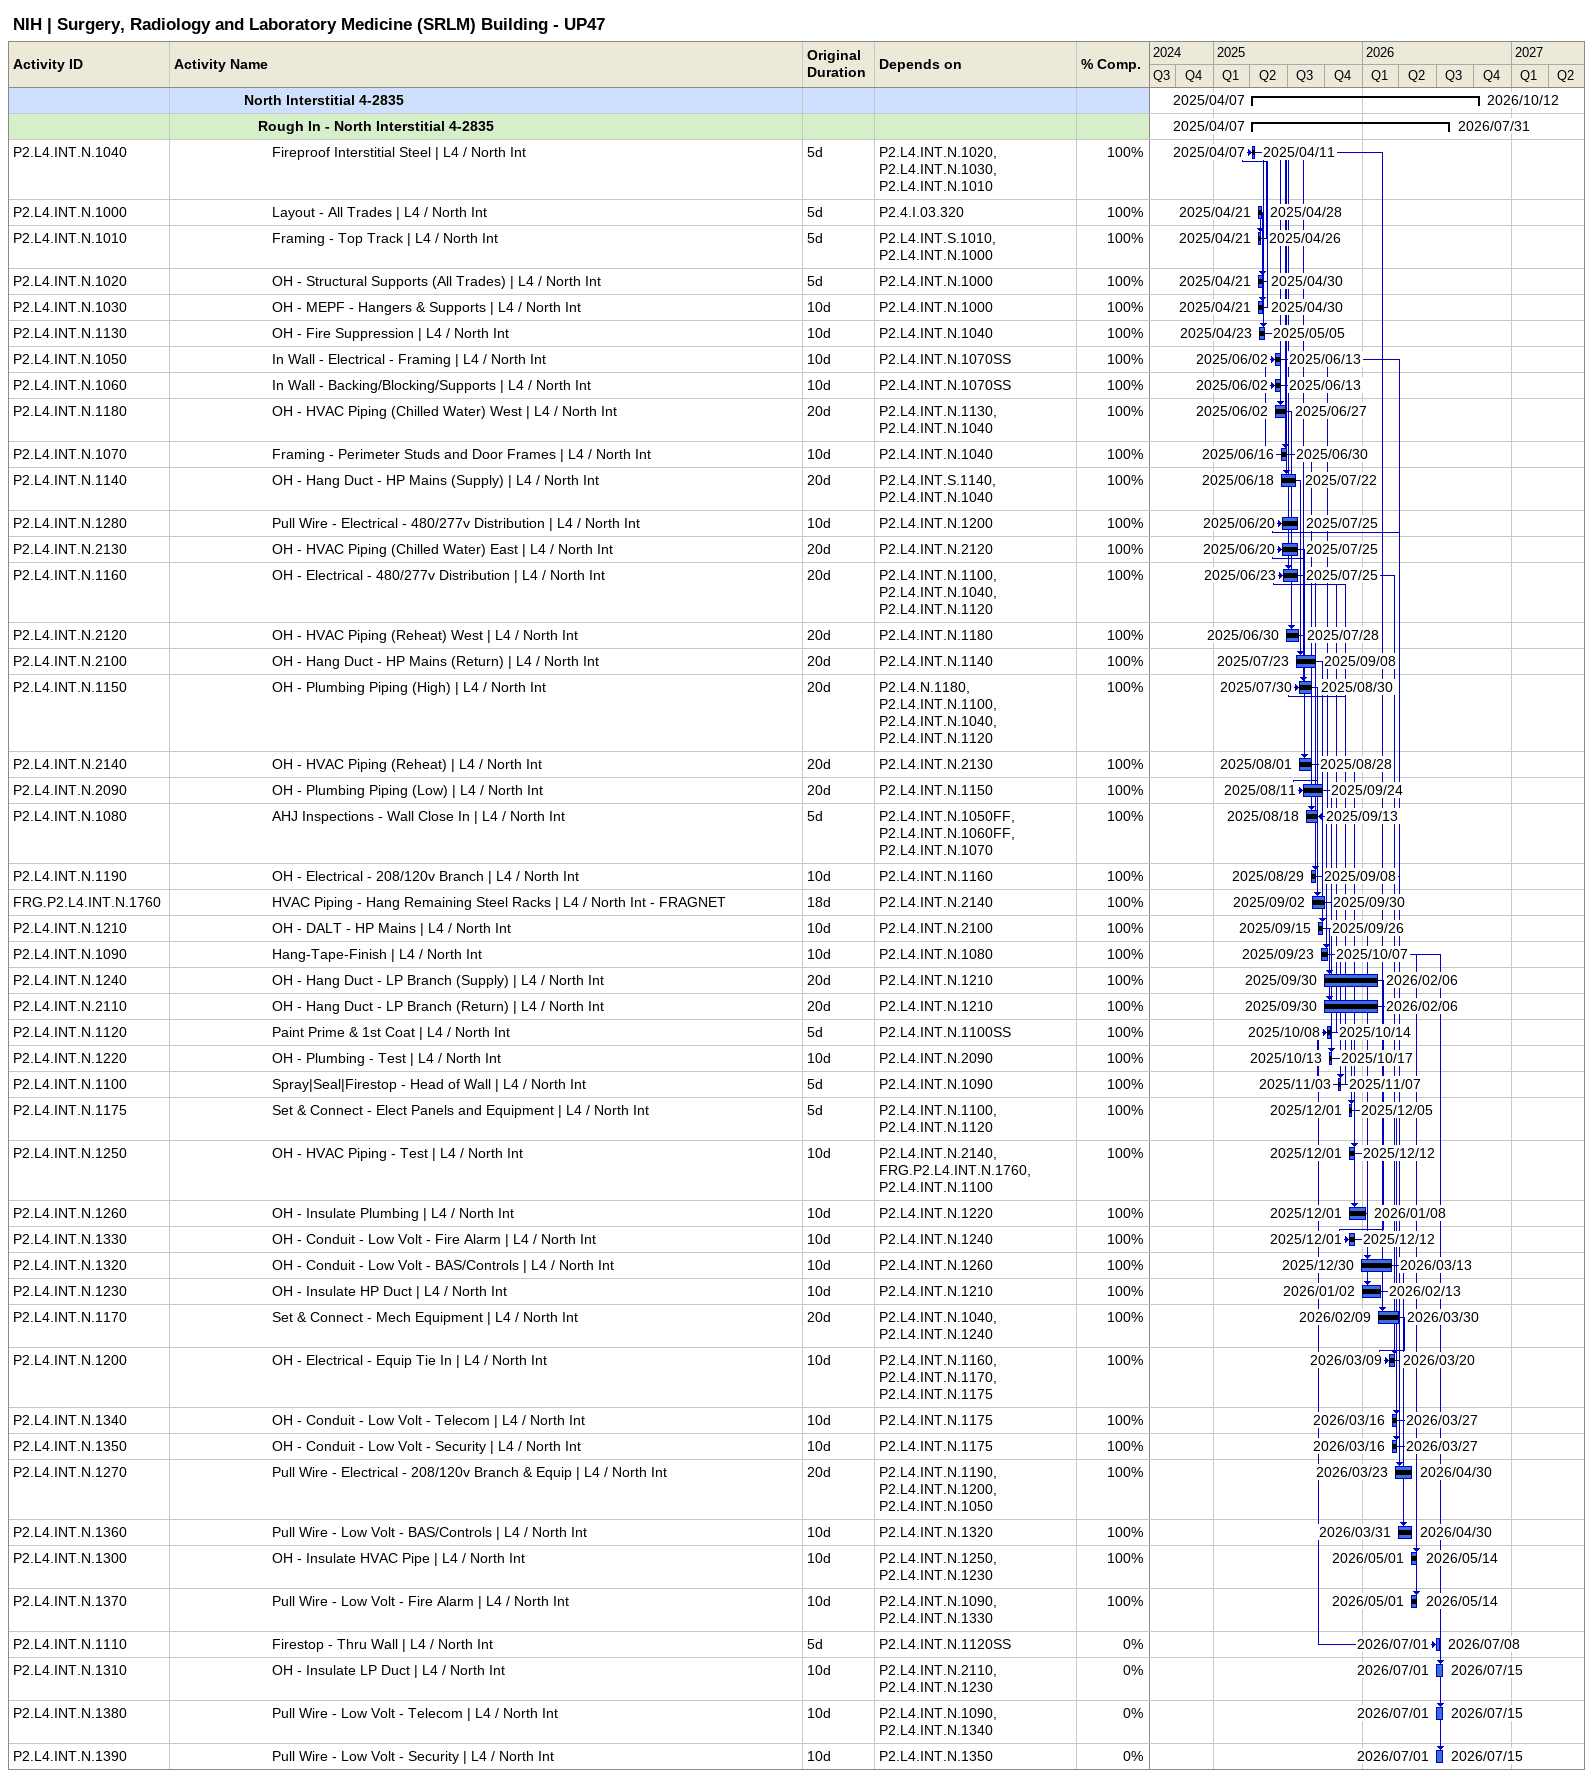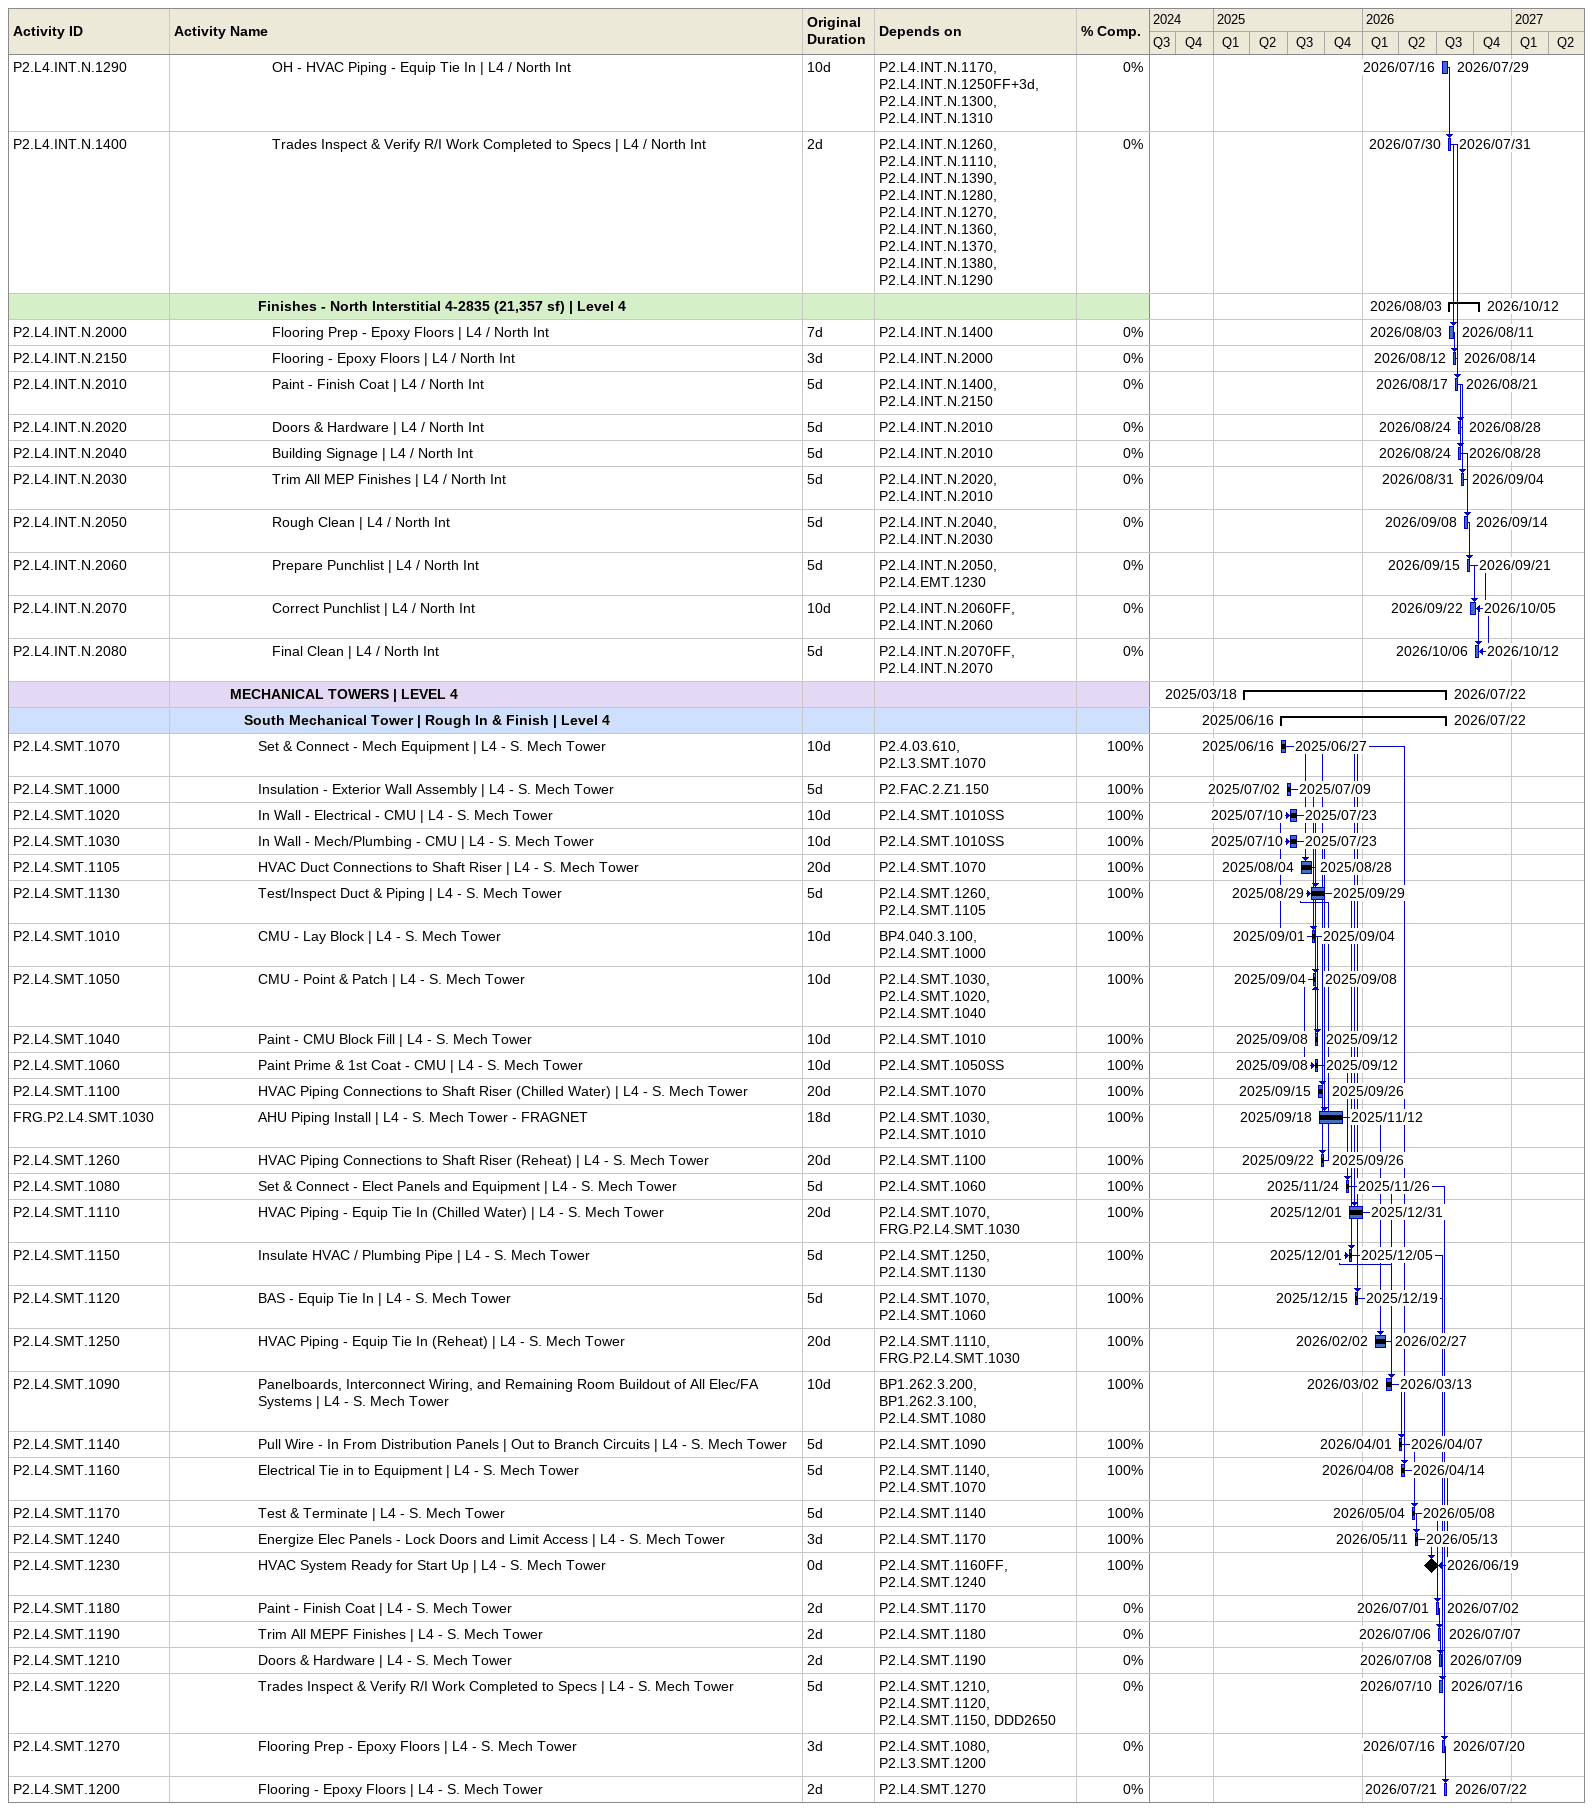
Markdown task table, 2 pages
NIH | Surgery, Radiology and Laboratory Medicine (SRLM) Building - UP47

| ID | Level | Task | Original duration | Start | Finish | Predecessors | % complete |
|---|---|---|---|---|---|---|---|
|  | 6 | **North Interstitial 4-2835** |  | 2025-04-07 | 2026-10-12 |  |  |
|  | 7 | **Rough In - North Interstitial 4-2835** |  | 2025-04-07 | 2026-07-31 |  |  |
| P2.L4.INT.N.1040 | 8 | Fireproof Interstitial Steel \| L4 / North Int | 5d | 2025-04-07 | 2025-04-11 | P2.L4.INT.N.1020, P2.L4.INT.N.1030, P2.L4.INT.N.1010 | 100 |
| P2.L4.INT.N.1000 | 8 | Layout - All Trades \| L4 / North Int | 5d | 2025-04-21 | 2025-04-28 | P2.4.I.03.320 | 100 |
| P2.L4.INT.N.1010 | 8 | Framing - Top Track \| L4 / North Int | 5d | 2025-04-21 | 2025-04-26 | P2.L4.INT.S.1010, P2.L4.INT.N.1000 | 100 |
| P2.L4.INT.N.1020 | 8 | OH - Structural Supports (All Trades) \| L4 / North Int | 5d | 2025-04-21 | 2025-04-30 | P2.L4.INT.N.1000 | 100 |
| P2.L4.INT.N.1030 | 8 | OH - MEPF - Hangers & Supports \| L4 / North Int | 10d | 2025-04-21 | 2025-04-30 | P2.L4.INT.N.1000 | 100 |
| P2.L4.INT.N.1130 | 8 | OH - Fire Suppression \| L4 / North Int | 10d | 2025-04-23 | 2025-05-05 | P2.L4.INT.N.1040 | 100 |
| P2.L4.INT.N.1050 | 8 | In Wall - Electrical - Framing \| L4 / North Int | 10d | 2025-06-02 | 2025-06-13 | P2.L4.INT.N.1070SS | 100 |
| P2.L4.INT.N.1060 | 8 | In Wall - Backing/Blocking/Supports \| L4 / North Int | 10d | 2025-06-02 | 2025-06-13 | P2.L4.INT.N.1070SS | 100 |
| P2.L4.INT.N.1180 | 8 | OH - HVAC Piping (Chilled Water) West \| L4 / North Int | 20d | 2025-06-02 | 2025-06-27 | P2.L4.INT.N.1130, P2.L4.INT.N.1040 | 100 |
| P2.L4.INT.N.1070 | 8 | Framing - Perimeter Studs and Door Frames \| L4 / North Int | 10d | 2025-06-16 | 2025-06-30 | P2.L4.INT.N.1040 | 100 |
| P2.L4.INT.N.1140 | 8 | OH - Hang Duct - HP Mains (Supply) \| L4 / North Int | 20d | 2025-06-18 | 2025-07-22 | P2.L4.INT.S.1140, P2.L4.INT.N.1040 | 100 |
| P2.L4.INT.N.1280 | 8 | Pull Wire - Electrical - 480/277v Distribution \| L4 / North Int | 10d | 2025-06-20 | 2025-07-25 | P2.L4.INT.N.1200 | 100 |
| P2.L4.INT.N.2130 | 8 | OH - HVAC Piping (Chilled Water) East \| L4 / North Int | 20d | 2025-06-20 | 2025-07-25 | P2.L4.INT.N.2120 | 100 |
| P2.L4.INT.N.1160 | 8 | OH - Electrical - 480/277v Distribution \| L4 / North Int | 20d | 2025-06-23 | 2025-07-25 | P2.L4.INT.N.1100, P2.L4.INT.N.1040, P2.L4.INT.N.1120 | 100 |
| P2.L4.INT.N.2120 | 8 | OH - HVAC Piping (Reheat) West \| L4 / North Int | 20d | 2025-06-30 | 2025-07-28 | P2.L4.INT.N.1180 | 100 |
| P2.L4.INT.N.2100 | 8 | OH - Hang Duct - HP Mains (Return) \| L4 / North Int | 20d | 2025-07-23 | 2025-09-08 | P2.L4.INT.N.1140 | 100 |
| P2.L4.INT.N.1150 | 8 | OH - Plumbing Piping (High) \| L4 / North Int | 20d | 2025-07-30 | 2025-08-30 | P2.L4.N.1180, P2.L4.INT.N.1100, P2.L4.INT.N.1040, P2.L4.INT.N.1120 | 100 |
| P2.L4.INT.N.2140 | 8 | OH - HVAC Piping (Reheat) \| L4 / North Int | 20d | 2025-08-01 | 2025-08-28 | P2.L4.INT.N.2130 | 100 |
| P2.L4.INT.N.2090 | 8 | OH - Plumbing Piping (Low) \| L4 / North Int | 20d | 2025-08-11 | 2025-09-24 | P2.L4.INT.N.1150 | 100 |
| P2.L4.INT.N.1080 | 8 | AHJ Inspections - Wall Close In \| L4 / North Int | 5d | 2025-08-18 | 2025-09-13 | P2.L4.INT.N.1050FF, P2.L4.INT.N.1060FF, P2.L4.INT.N.1070 | 100 |
| P2.L4.INT.N.1190 | 8 | OH - Electrical - 208/120v Branch \| L4 / North Int | 10d | 2025-08-29 | 2025-09-08 | P2.L4.INT.N.1160 | 100 |
| FRG.P2.L4.INT.N.1760 | 8 | HVAC Piping - Hang Remaining Steel Racks \| L4 / North Int - FRAGNET | 18d | 2025-09-02 | 2025-09-30 | P2.L4.INT.N.2140 | 100 |
| P2.L4.INT.N.1210 | 8 | OH - DALT - HP Mains \| L4 / North Int | 10d | 2025-09-15 | 2025-09-26 | P2.L4.INT.N.2100 | 100 |
| P2.L4.INT.N.1090 | 8 | Hang-Tape-Finish \| L4 / North Int | 10d | 2025-09-23 | 2025-10-07 | P2.L4.INT.N.1080 | 100 |
| P2.L4.INT.N.1240 | 8 | OH - Hang Duct - LP Branch (Supply) \| L4 / North Int | 20d | 2025-09-30 | 2026-02-06 | P2.L4.INT.N.1210 | 100 |
| P2.L4.INT.N.2110 | 8 | OH - Hang Duct - LP Branch (Return) \| L4 / North Int | 20d | 2025-09-30 | 2026-02-06 | P2.L4.INT.N.1210 | 100 |
| P2.L4.INT.N.1120 | 8 | Paint Prime & 1st Coat \| L4 / North Int | 5d | 2025-10-08 | 2025-10-14 | P2.L4.INT.N.1100SS | 100 |
| P2.L4.INT.N.1220 | 8 | OH - Plumbing - Test \| L4 / North Int | 10d | 2025-10-13 | 2025-10-17 | P2.L4.INT.N.2090 | 100 |
| P2.L4.INT.N.1100 | 8 | Spray\|Seal\|Firestop - Head of Wall \| L4 / North Int | 5d | 2025-11-03 | 2025-11-07 | P2.L4.INT.N.1090 | 100 |
| P2.L4.INT.N.1175 | 8 | Set & Connect - Elect Panels and Equipment \| L4 / North Int | 5d | 2025-12-01 | 2025-12-05 | P2.L4.INT.N.1100, P2.L4.INT.N.1120 | 100 |
| P2.L4.INT.N.1250 | 8 | OH - HVAC Piping - Test \| L4 / North Int | 10d | 2025-12-01 | 2025-12-12 | P2.L4.INT.N.2140, FRG.P2.L4.INT.N.1760, P2.L4.INT.N.1100 | 100 |
| P2.L4.INT.N.1260 | 8 | OH - Insulate Plumbing \| L4 / North Int | 10d | 2025-12-01 | 2026-01-08 | P2.L4.INT.N.1220 | 100 |
| P2.L4.INT.N.1330 | 8 | OH - Conduit - Low Volt - Fire Alarm \| L4 / North Int | 10d | 2025-12-01 | 2025-12-12 | P2.L4.INT.N.1240 | 100 |
| P2.L4.INT.N.1320 | 8 | OH - Conduit - Low Volt - BAS/Controls \| L4 / North Int | 10d | 2025-12-30 | 2026-03-13 | P2.L4.INT.N.1260 | 100 |
| P2.L4.INT.N.1230 | 8 | OH - Insulate HP Duct \| L4 / North Int | 10d | 2026-01-02 | 2026-02-13 | P2.L4.INT.N.1210 | 100 |
| P2.L4.INT.N.1170 | 8 | Set & Connect - Mech Equipment \| L4 / North Int | 20d | 2026-02-09 | 2026-03-30 | P2.L4.INT.N.1040, P2.L4.INT.N.1240 | 100 |
| P2.L4.INT.N.1200 | 8 | OH - Electrical - Equip Tie In \| L4 / North Int | 10d | 2026-03-09 | 2026-03-20 | P2.L4.INT.N.1160, P2.L4.INT.N.1170, P2.L4.INT.N.1175 | 100 |
| P2.L4.INT.N.1340 | 8 | OH - Conduit - Low Volt - Telecom \| L4 / North Int | 10d | 2026-03-16 | 2026-03-27 | P2.L4.INT.N.1175 | 100 |
| P2.L4.INT.N.1350 | 8 | OH - Conduit - Low Volt - Security \| L4 / North Int | 10d | 2026-03-16 | 2026-03-27 | P2.L4.INT.N.1175 | 100 |
| P2.L4.INT.N.1270 | 8 | Pull Wire - Electrical - 208/120v Branch & Equip \| L4 / North Int | 20d | 2026-03-23 | 2026-04-30 | P2.L4.INT.N.1190, P2.L4.INT.N.1200, P2.L4.INT.N.1050 | 100 |
| P2.L4.INT.N.1360 | 8 | Pull Wire - Low Volt - BAS/Controls \| L4 / North Int | 10d | 2026-03-31 | 2026-04-30 | P2.L4.INT.N.1320 | 100 |
| P2.L4.INT.N.1300 | 8 | OH - Insulate HVAC Pipe \| L4 / North Int | 10d | 2026-05-01 | 2026-05-14 | P2.L4.INT.N.1250, P2.L4.INT.N.1230 | 100 |
| P2.L4.INT.N.1370 | 8 | Pull Wire - Low Volt - Fire Alarm \| L4 / North Int | 10d | 2026-05-01 | 2026-05-14 | P2.L4.INT.N.1090, P2.L4.INT.N.1330 | 100 |
| P2.L4.INT.N.1110 | 8 | Firestop - Thru Wall \| L4 / North Int | 5d | 2026-07-01 | 2026-07-08 | P2.L4.INT.N.1120SS | 0 |
| P2.L4.INT.N.1310 | 8 | OH - Insulate LP Duct \| L4 / North Int | 10d | 2026-07-01 | 2026-07-15 | P2.L4.INT.N.2110, P2.L4.INT.N.1230 | 0 |
| P2.L4.INT.N.1380 | 8 | Pull Wire - Low Volt - Telecom \| L4 / North Int | 10d | 2026-07-01 | 2026-07-15 | P2.L4.INT.N.1090, P2.L4.INT.N.1340 | 0 |
| P2.L4.INT.N.1390 | 8 | Pull Wire - Low Volt - Security \| L4 / North Int | 10d | 2026-07-01 | 2026-07-15 | P2.L4.INT.N.1350 | 0 |
| P2.L4.INT.N.1290 | 8 | OH - HVAC Piping - Equip Tie In \| L4 / North Int | 10d | 2026-07-16 | 2026-07-29 | P2.L4.INT.N.1170, P2.L4.INT.N.1250FF+3d, P2.L4.INT.N.1300, P2.L4.INT.N.1310 | 0 |
| P2.L4.INT.N.1400 | 8 | Trades Inspect & Verify R/I Work Completed to Specs \| L4 / North Int | 2d | 2026-07-30 | 2026-07-31 | P2.L4.INT.N.1260, P2.L4.INT.N.1110, P2.L4.INT.N.1390, P2.L4.INT.N.1280, P2.L4.INT.N.1270, P2.L4.INT.N.1360, P2.L4.INT.N.1370, P2.L4.INT.N.1380, P2.L4.INT.N.1290 | 0 |
|  | 7 | **Finishes - North Interstitial 4-2835 (21,357 sf) \| Level 4** |  | 2026-08-03 | 2026-10-12 |  |  |
| P2.L4.INT.N.2000 | 8 | Flooring Prep - Epoxy Floors \| L4 / North Int | 7d | 2026-08-03 | 2026-08-11 | P2.L4.INT.N.1400 | 0 |
| P2.L4.INT.N.2150 | 8 | Flooring - Epoxy Floors \| L4 / North Int | 3d | 2026-08-12 | 2026-08-14 | P2.L4.INT.N.2000 | 0 |
| P2.L4.INT.N.2010 | 8 | Paint - Finish Coat \| L4 / North Int | 5d | 2026-08-17 | 2026-08-21 | P2.L4.INT.N.1400, P2.L4.INT.N.2150 | 0 |
| P2.L4.INT.N.2020 | 8 | Doors & Hardware \| L4 / North Int | 5d | 2026-08-24 | 2026-08-28 | P2.L4.INT.N.2010 | 0 |
| P2.L4.INT.N.2040 | 8 | Building Signage \| L4 / North Int | 5d | 2026-08-24 | 2026-08-28 | P2.L4.INT.N.2010 | 0 |
| P2.L4.INT.N.2030 | 8 | Trim All MEP Finishes \| L4 / North Int | 5d | 2026-08-31 | 2026-09-04 | P2.L4.INT.N.2020, P2.L4.INT.N.2010 | 0 |
| P2.L4.INT.N.2050 | 8 | Rough Clean \| L4 / North Int | 5d | 2026-09-08 | 2026-09-14 | P2.L4.INT.N.2040, P2.L4.INT.N.2030 | 0 |
| P2.L4.INT.N.2060 | 8 | Prepare Punchlist \| L4 / North Int | 5d | 2026-09-15 | 2026-09-21 | P2.L4.INT.N.2050, P2.L4.EMT.1230 | 0 |
| P2.L4.INT.N.2070 | 8 | Correct Punchlist \| L4 / North Int | 10d | 2026-09-22 | 2026-10-05 | P2.L4.INT.N.2060FF, P2.L4.INT.N.2060 | 0 |
| P2.L4.INT.N.2080 | 8 | Final Clean \| L4 / North Int | 5d | 2026-10-06 | 2026-10-12 | P2.L4.INT.N.2070FF, P2.L4.INT.N.2070 | 0 |
|  | 5 | **MECHANICAL TOWERS \| LEVEL 4** |  | 2025-03-18 | 2026-07-22 |  |  |
|  | 6 | **South Mechanical Tower \| Rough In & Finish \| Level 4** |  | 2025-06-16 | 2026-07-22 |  |  |
| P2.L4.SMT.1070 | 7 | Set & Connect - Mech Equipment \| L4 - S. Mech Tower | 10d | 2025-06-16 | 2025-06-27 | P2.4.03.610, P2.L3.SMT.1070 | 100 |
| P2.L4.SMT.1000 | 7 | Insulation - Exterior Wall Assembly \| L4 - S. Mech Tower | 5d | 2025-07-02 | 2025-07-09 | P2.FAC.2.Z1.150 | 100 |
| P2.L4.SMT.1020 | 7 | In Wall - Electrical - CMU \| L4 - S. Mech Tower | 10d | 2025-07-10 | 2025-07-23 | P2.L4.SMT.1010SS | 100 |
| P2.L4.SMT.1030 | 7 | In Wall - Mech/Plumbing - CMU \| L4 - S. Mech Tower | 10d | 2025-07-10 | 2025-07-23 | P2.L4.SMT.1010SS | 100 |
| P2.L4.SMT.1105 | 7 | HVAC Duct Connections to Shaft Riser \| L4 - S. Mech Tower | 20d | 2025-08-04 | 2025-08-28 | P2.L4.SMT.1070 | 100 |
| P2.L4.SMT.1130 | 7 | Test/Inspect Duct & Piping \| L4 - S. Mech Tower | 5d | 2025-08-29 | 2025-09-29 | P2.L4.SMT.1260, P2.L4.SMT.1105 | 100 |
| P2.L4.SMT.1010 | 7 | CMU - Lay Block \| L4 - S. Mech Tower | 10d | 2025-09-01 | 2025-09-04 | BP4.040.3.100, P2.L4.SMT.1000 | 100 |
| P2.L4.SMT.1050 | 7 | CMU - Point & Patch \| L4 - S. Mech Tower | 10d | 2025-09-04 | 2025-09-08 | P2.L4.SMT.1030, P2.L4.SMT.1020, P2.L4.SMT.1040 | 100 |
| P2.L4.SMT.1040 | 7 | Paint - CMU Block Fill \| L4 - S. Mech Tower | 10d | 2025-09-08 | 2025-09-12 | P2.L4.SMT.1010 | 100 |
| P2.L4.SMT.1060 | 7 | Paint Prime & 1st Coat - CMU \| L4 - S. Mech Tower | 10d | 2025-09-08 | 2025-09-12 | P2.L4.SMT.1050SS | 100 |
| P2.L4.SMT.1100 | 7 | HVAC Piping Connections to Shaft Riser (Chilled Water) \| L4 - S. Mech Tower | 20d | 2025-09-15 | 2025-09-26 | P2.L4.SMT.1070 | 100 |
| FRG.P2.L4.SMT.1030 | 7 | AHU Piping Install \| L4 - S. Mech Tower - FRAGNET | 18d | 2025-09-18 | 2025-11-12 | P2.L4.SMT.1030, P2.L4.SMT.1010 | 100 |
| P2.L4.SMT.1260 | 7 | HVAC Piping Connections to Shaft Riser (Reheat) \| L4 - S. Mech Tower | 20d | 2025-09-22 | 2025-09-26 | P2.L4.SMT.1100 | 100 |
| P2.L4.SMT.1080 | 7 | Set & Connect - Elect Panels and Equipment \| L4 - S. Mech Tower | 5d | 2025-11-24 | 2025-11-26 | P2.L4.SMT.1060 | 100 |
| P2.L4.SMT.1110 | 7 | HVAC Piping - Equip Tie In (Chilled Water) \| L4 - S. Mech Tower | 20d | 2025-12-01 | 2025-12-31 | P2.L4.SMT.1070, FRG.P2.L4.SMT.1030 | 100 |
| P2.L4.SMT.1150 | 7 | Insulate HVAC / Plumbing Pipe \| L4 - S. Mech Tower | 5d | 2025-12-01 | 2025-12-05 | P2.L4.SMT.1250, P2.L4.SMT.1130 | 100 |
| P2.L4.SMT.1120 | 7 | BAS - Equip Tie In \| L4 - S. Mech Tower | 5d | 2025-12-15 | 2025-12-19 | P2.L4.SMT.1070, P2.L4.SMT.1060 | 100 |
| P2.L4.SMT.1250 | 7 | HVAC Piping - Equip Tie In (Reheat) \| L4 - S. Mech Tower | 20d | 2026-02-02 | 2026-02-27 | P2.L4.SMT.1110, FRG.P2.L4.SMT.1030 | 100 |
| P2.L4.SMT.1090 | 7 | Panelboards, Interconnect Wiring, and Remaining Room Buildout of All Elec/FA Systems \| L4 - S. Mech Tower | 10d | 2026-03-02 | 2026-03-13 | BP1.262.3.200, BP1.262.3.100, P2.L4.SMT.1080 | 100 |
| P2.L4.SMT.1140 | 7 | Pull Wire - In From Distribution Panels \| Out to Branch Circuits \| L4 - S. Mech Tower | 5d | 2026-04-01 | 2026-04-07 | P2.L4.SMT.1090 | 100 |
| P2.L4.SMT.1160 | 7 | Electrical Tie in to Equipment \| L4 - S. Mech Tower | 5d | 2026-04-08 | 2026-04-14 | P2.L4.SMT.1140, P2.L4.SMT.1070 | 100 |
| P2.L4.SMT.1170 | 7 | Test & Terminate \| L4 - S. Mech Tower | 5d | 2026-05-04 | 2026-05-08 | P2.L4.SMT.1140 | 100 |
| P2.L4.SMT.1240 | 7 | Energize Elec Panels - Lock Doors and Limit Access \| L4 - S. Mech Tower | 3d | 2026-05-11 | 2026-05-13 | P2.L4.SMT.1170 | 100 |
| P2.L4.SMT.1230 | 7 | HVAC System Ready for Start Up \| L4 - S. Mech Tower | 0d | 2026-06-19 | 2026-06-19 | P2.L4.SMT.1160FF, P2.L4.SMT.1240 | 100 |
| P2.L4.SMT.1180 | 7 | Paint - Finish Coat \| L4 - S. Mech Tower | 2d | 2026-07-01 | 2026-07-02 | P2.L4.SMT.1170 | 0 |
| P2.L4.SMT.1190 | 7 | Trim All MEPF Finishes \| L4 - S. Mech Tower | 2d | 2026-07-06 | 2026-07-07 | P2.L4.SMT.1180 | 0 |
| P2.L4.SMT.1210 | 7 | Doors & Hardware \| L4 - S. Mech Tower | 2d | 2026-07-08 | 2026-07-09 | P2.L4.SMT.1190 | 0 |
| P2.L4.SMT.1220 | 7 | Trades Inspect & Verify R/I Work Completed to Specs \| L4 - S. Mech Tower | 5d | 2026-07-10 | 2026-07-16 | P2.L4.SMT.1210, P2.L4.SMT.1120, P2.L4.SMT.1150, DDD2650 | 0 |
| P2.L4.SMT.1270 | 7 | Flooring Prep - Epoxy Floors \| L4 - S. Mech Tower | 3d | 2026-07-16 | 2026-07-20 | P2.L4.SMT.1080, P2.L3.SMT.1200 | 0 |
| P2.L4.SMT.1200 | 7 | Flooring - Epoxy Floors \| L4 - S. Mech Tower | 2d | 2026-07-21 | 2026-07-22 | P2.L4.SMT.1270 | 0 |
